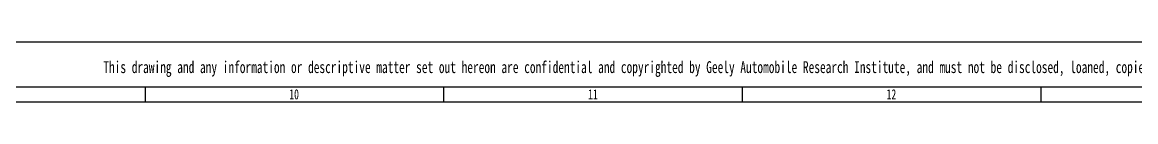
# Model space of a CAD drawing. Header units: inches. Extents: x 47316 to 59086, y 3141 to 11743.
# Drawn here: x 48195.1 to 48568, y 9067.3 to 9087.3 of the extents above; entities that cross this region are included whole.
import ezdxf

# ---------------------------------------------------------------- set-up
doc = ezdxf.new("R2010")
doc.units = ezdxf.units.IN
doc.header["$MEASUREMENT"] = 0
doc.styles.add('MtX_@FangSong_GB2312', font='')
doc.styles.add('MtX_SimSun', font='')
doc.styles.get('MtX_@FangSong_GB2312').set_extended_font_data('@FangSong_GB2312')
doc.styles.get('MtX_SimSun').set_extended_font_data('SimSun')

msp = doc.modelspace()

# ---------------------------------------------------------------- linework, layer by layer
at = {"color": 0, "lineweight": -3}
for p, q in [((49694.34, 9087.33), (47316.34, 9087.33)), ((47336.34, 9072.33), (49636.34, 9072.33)), ((48236.34, 9067.33), (48236.34, 9072.33)), ((48336.34, 9067.33), (48336.34, 9072.33)), ((48436.34, 9067.33), (48436.34, 9072.33)), ((48536.34, 9067.33), (48536.34, 9072.33)), ((47336.34, 9067.33), (49674.34, 9067.33))]:
    msp.add_line(p, q, dxfattribs=at)

# ---------------------------------------------------------------- texts
at = {"color": 0, "lineweight": -3, "width": 0.7}
for s, height, style, p in [('This drawing and any information or descriptive matter set out hereon are confidential and copyrighted by Geely Automobile Research Institute, and must not be disclosed, loaned, copied or used for manufacturing, tendering or any other purposes without specific written consent.', 4, 'MtX_@FangSong_GB2312', (48222.25, 9076.97)), ('10', 3.4, 'MtX_SimSun', (48284.53, 9068.13)), ('11', 3.4, 'MtX_SimSun', (48384.62, 9068.13)), ('12', 3.4, 'MtX_SimSun', (48484.55, 9068.13))]:
    msp.add_text(s, height=height, dxfattribs=dict(at, style=style)).set_placement(p)

doc.saveas('drawing.dxf')
